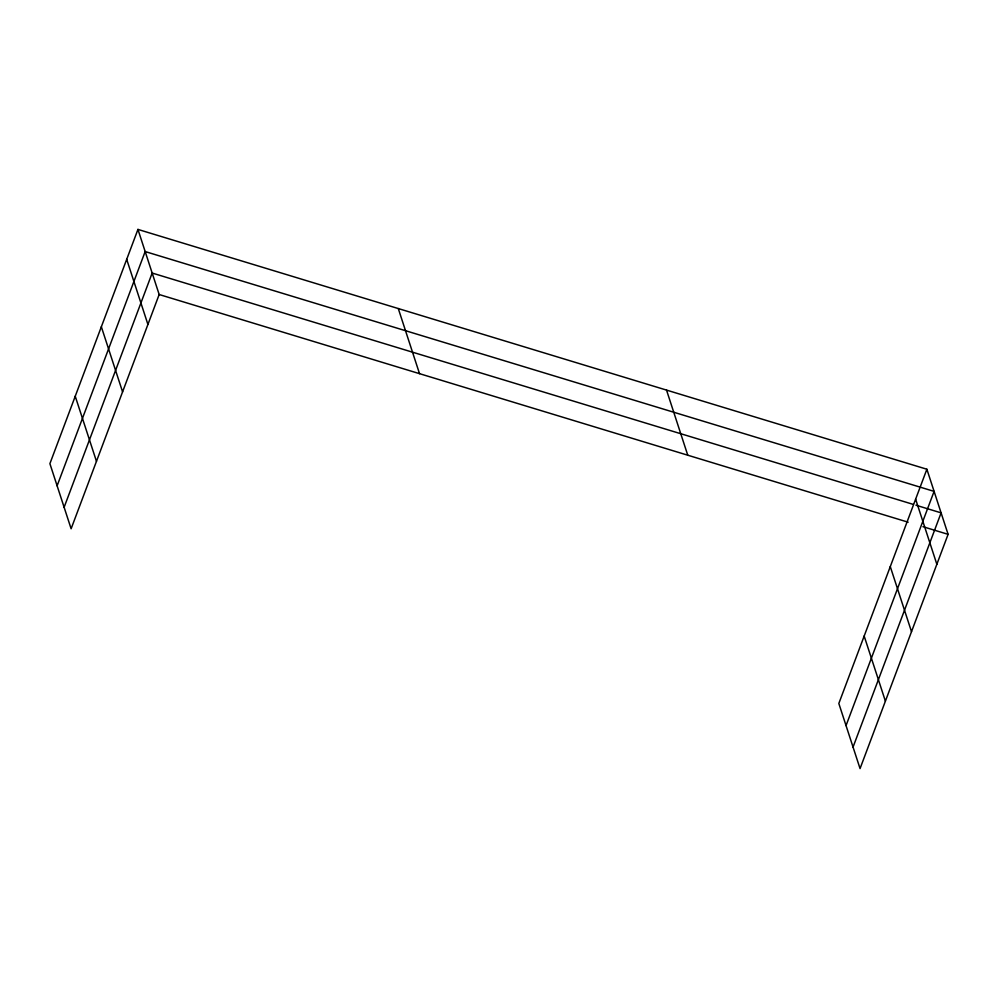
<?xml version="1.0" encoding="UTF-8"?>
<svg xmlns="http://www.w3.org/2000/svg" width="998" height="998" viewBox="0 0 998 998"><rect width="100%" height="100%" fill="white"/><g stroke="black" fill="none" stroke-linecap="round" stroke-linejoin="round"><path stroke-width="1.5" d="M137.949 229.415L49.9 463.658L71.12 528.765L159.169 294.522L137.949 229.415L926.88 469.235L948.1 534.342L860.051 768.585L838.831 703.478L926.88 469.235M57.111 485.801L145.159 251.558L934.091 491.378L846.042 725.608M64.121 507.283L152.17 273.04L912.995 504.314M853.053 747.09L941.102 512.86L915.952 505.213M159.169 294.522L908.155 522.204M922.95 526.695L948.1 534.342M915.628 499.162L936.848 564.269M890.278 566.59L911.511 631.697M864.168 636.05L885.401 701.157M666.527 390.093L687.759 455.2M398.289 308.557L419.522 373.664M126.696 259.355L147.916 324.45M101.347 326.77L122.579 391.877M75.237 396.243L96.469 461.338"/></g></svg>
